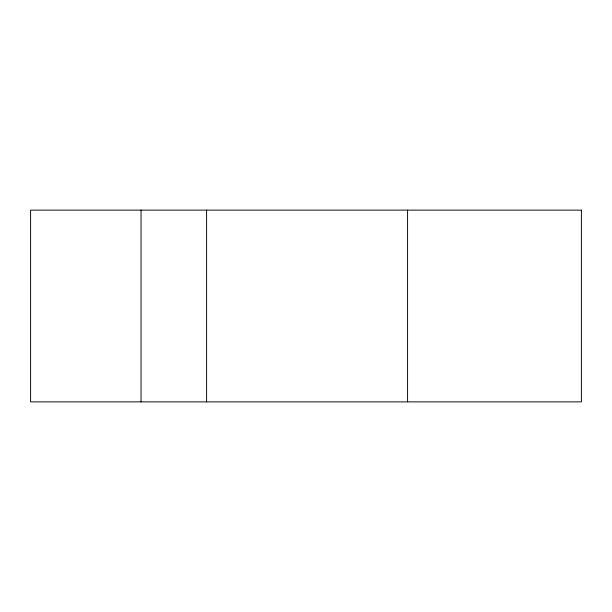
<?xml version="1.0" encoding="UTF-8"?>
<svg xmlns="http://www.w3.org/2000/svg" width="612" height="612" viewBox="0 0 612 612"><rect width="100%" height="100%" fill="white"/><g stroke="black" fill="none" stroke-linecap="round" stroke-linejoin="round"><path stroke-width="0.92" d="M407.584 210.123L407.584 401.877M206.596 210.123L206.596 401.877M141.035 210.123L141.035 401.877M581.4 210.123L30.6 210.123L30.6 401.877L581.4 401.877L581.4 210.123"/></g></svg>
